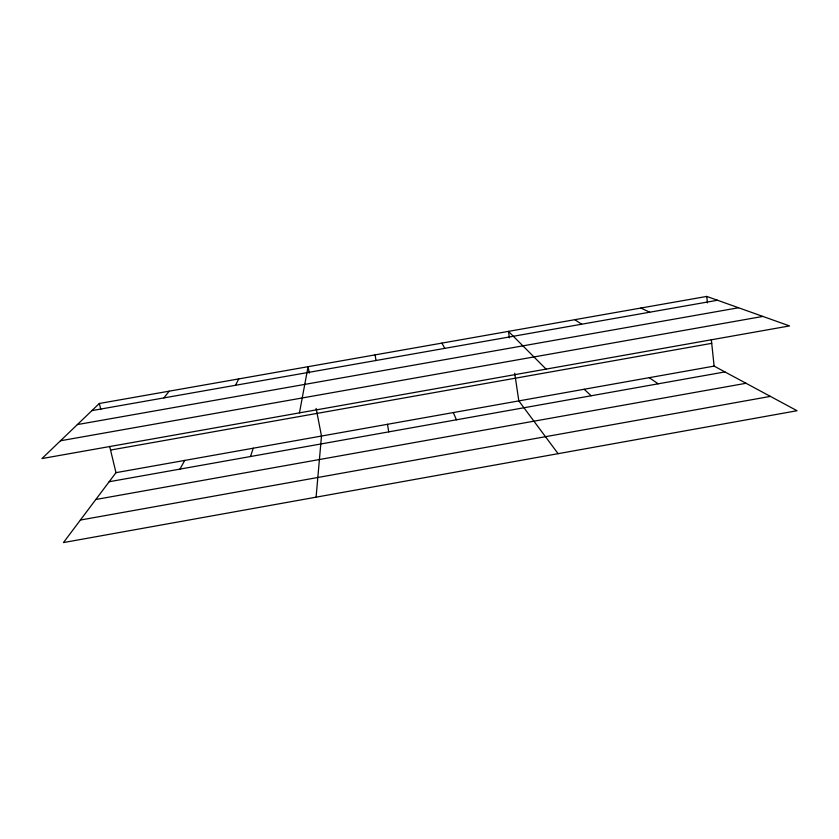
<?xml version="1.0" encoding="UTF-8"?>
<svg xmlns="http://www.w3.org/2000/svg" width="839" height="839" viewBox="0 0 839 839"><rect width="100%" height="100%" fill="white"/><g stroke="black" fill="none" stroke-linecap="round" stroke-linejoin="round"><path stroke-width="1.26" d="M316.093 497.17L321.484 436.049L316.135 408.425M299.46 412.872L308.06 366.695L309.308 373.114M250.504 456.521L253.231 448.204M235.539 385.269L238.748 378.913M179.966 469.106L184.727 460.412M115.981 472.661L63.46 542.571L797.05 410.732L714.125 366.108L115.981 472.661L109.657 446.348M163.867 397.917L169.174 391.173M99.348 403.475L41.95 458.566L789.53 325.92L706.753 296.429L99.348 403.475L100.806 409.547M109.164 481.733L724.917 371.918M95.814 499.499L746.039 383.276M80.387 520.044L770.401 396.386M91.923 410.607L717.502 300.257M77.356 424.586L738.54 307.756M60.492 440.769L762.861 316.418M110.549 450.061L711.724 343.34M640.891 308.028L649.69 312.213M574.799 319.68L581.637 324.221M649.25 377.665L658.164 383.822M584.154 389.254L591.17 395.767M546.084 369.118L508.465 331.374L509.42 337.813M558.103 453.679L518.827 400.895L514.706 373.208M441.901 343.109L444.796 348.353M453.28 412.568L456.458 419.794M387.492 424.293L388.74 431.865M375.096 354.876L375.998 360.497M706.753 296.429L707.434 302.879M711.325 339.596L714.125 366.108"/></g></svg>
